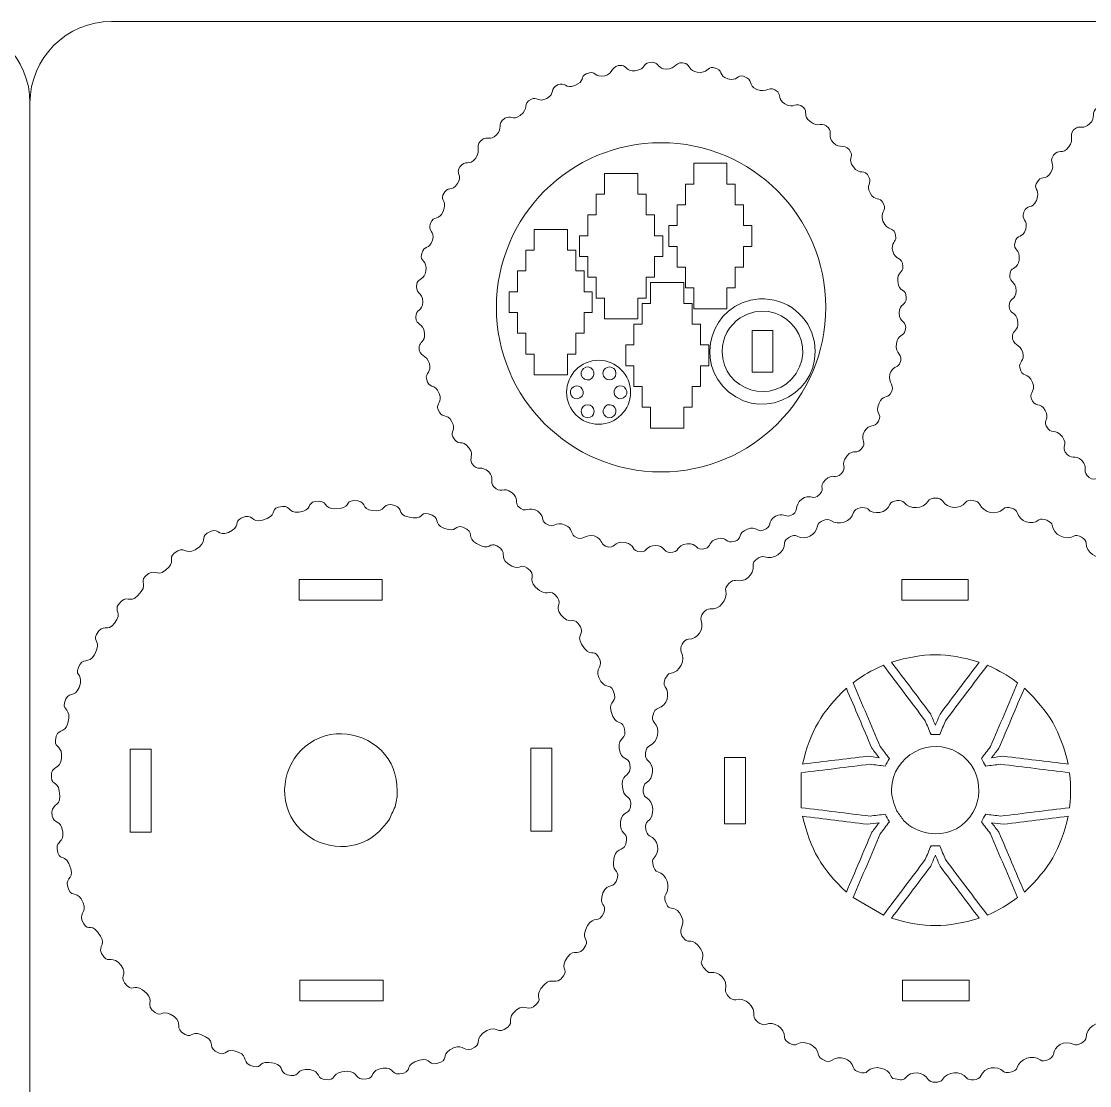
# Model space of a CAD drawing. Header units: centimetres. Extents: x -58 to 58, y -52 to 52.
# Drawn here: x -23.21 to -7.61, y 36.82 to 52.36 of the extents above; entities that cross this region are included whole.
import ezdxf

# ---------------------------------------------------------------- set-up
doc = ezdxf.new("R2010")
doc.units = ezdxf.units.CM
doc.header["$MEASUREMENT"] = 0
doc.layers.add('Camada 1', color=7, linetype='Continuous')

msp = doc.modelspace()

# ---------------------------------------------------------------- linework, layer by layer
at = {"layer": 'Camada 1', "color": 5, "lineweight": 9}
for points in [[(-24.27359, 52.36007), (-23.61906, 52.36007), (-23.0836, 51.82454), (-23.0836, 51.17007)], [(-23.0836, 51.17008), (-23.0836, 51.82456), (-22.54811, 52.36007), (-21.89361, 52.36007)], [(-21.89361, 52.36007), (-21.89361, 52.36007), (10.23642, 52.36007), (10.23642, 52.36007)], [(-23.0836, 51.17007), (-23.0836, 51.17007), (-23.0836, 1.19), (-23.0836, 1.19)]]:
    msp.add_open_spline(points, degree=3, dxfattribs=at)
at = {"layer": 'Camada 1', "color": 3, "lineweight": 9}
for points in [[(-13.50944, 51.74286), (-13.65759, 51.79836), (-13.65361, 51.65865), (-13.79129, 51.66236)], [(-14.69342, 51.56414), (-14.84561, 51.52712), (-14.81761, 51.65752), (-14.96274, 51.59452)], [(-14.44295, 51.71493), (-14.60197, 51.73037), (-14.56064, 51.59642), (-14.69342, 51.56414)], [(-14.24982, 51.63857), (-14.37505, 51.62522), (-14.37804, 51.70865), (-14.44295, 51.71493)], [(-13.98974, 51.76256), (-14.15319, 51.77498), (-14.07448, 51.65724), (-14.24982, 51.63857)], [(-13.79129, 51.66236), (-13.9252, 51.66598), (-13.90022, 51.75575), (-13.98974, 51.76256)], [(-13.34276, 51.61908), (-13.46586, 51.6383), (-13.45043, 51.72075), (-13.50944, 51.74286)], [(-13.11093, 51.68386), (-13.20131, 51.70075), (-13.18074, 51.59379), (-13.34276, 51.61908)], [(-12.89384, 51.52146), (-13.04789, 51.56772), (-12.94108, 51.65209), (-13.11093, 51.68386)], [(-15.13123, 51.42254), (-15.26819, 51.3693), (-15.26534, 51.48256), (-15.38081, 51.43157)], [(-14.96274, 51.59452), (-15.05377, 51.555), (-14.97889, 51.48177), (-15.13123, 51.42254)], [(-12.66847, 51.55764), (-12.75167, 51.58461), (-12.76039, 51.4814), (-12.89384, 51.52146)], [(-12.47268, 51.36598), (-12.6214, 51.43101), (-12.50296, 51.50401), (-12.66847, 51.55764)], [(-15.38081, 51.43157), (-15.50255, 51.37784), (-15.40757, 51.30699), (-15.53957, 51.23501)], [(-12.16744, 51.3299), (-12.28661, 51.44173), (-12.32556, 51.30165), (-12.47268, 51.36598)], [(-12.06315, 51.15503), (-12.16737, 51.22067), (-12.12038, 51.28572), (-12.16744, 51.3299)], [(-15.76328, 51.22323), (-15.90731, 51.15388), (-15.78653, 51.08843), (-15.92566, 50.98612)], [(-15.53957, 51.23501), (-15.65801, 51.1704), (-15.68282, 51.26195), (-15.76328, 51.22323)], [(-11.79313, 51.10064), (-11.90868, 51.20797), (-11.92785, 51.06979), (-12.06315, 51.15503)], [(-11.69606, 50.89524), (-11.80249, 50.98099), (-11.72496, 51.03732), (-11.79313, 51.10064)], [(-7.48856, 51.10776), (-7.62215, 51.02006), (-7.50213, 50.96629), (-7.61475, 50.86173)], [(-16.15012, 50.94489), (-16.28371, 50.85718), (-16.16369, 50.80342), (-16.27631, 50.69884)], [(-15.92566, 50.98612), (-16.03494, 50.90573), (-16.07444, 50.99457), (-16.15012, 50.94489)], [(-11.42768, 50.8055), (-11.51874, 50.91102), (-11.57097, 50.79446), (-11.69606, 50.89524)], [(-7.61475, 50.86173), (-7.70303, 50.77974), (-7.75367, 50.83832), (-7.80651, 50.80579)], [(-16.27631, 50.69884), (-16.36458, 50.61686), (-16.41523, 50.67545), (-16.46807, 50.64291)], [(-11.35548, 50.58739), (-11.44994, 50.68681), (-11.36342, 50.73102), (-11.42768, 50.8055)], [(-7.80651, 50.80579), (-7.94613, 50.71978), (-7.8205, 50.64443), (-7.92018, 50.52061)], [(-16.46807, 50.64291), (-16.60768, 50.55691), (-16.48206, 50.48156), (-16.58173, 50.35774)], [(-16.2743, 48.18364), (-16.2743, 49.51142), (-15.19791, 50.58781), (-13.87013, 50.58781)], [(-13.87013, 50.58781), (-12.54235, 50.58781), (-11.46597, 49.51142), (-11.46597, 48.18364)], [(-11.09826, 50.44518), (-11.16383, 50.58994), (-11.26019, 50.48713), (-11.35548, 50.58739)], [(-11.06798, 50.23957), (-11.14215, 50.34097), (-11.07152, 50.38614), (-11.09826, 50.44518)], [(-8.14079, 50.40408), (-8.22015, 50.29557), (-8.10045, 50.28277), (-8.1802, 50.15354)], [(-7.92018, 50.52061), (-8.01248, 50.40597), (-8.06622, 50.50602), (-8.14079, 50.40408)], [(-16.80234, 50.2412), (-16.88171, 50.1327), (-16.76201, 50.11989), (-16.84176, 49.99066)], [(-16.58173, 50.35774), (-16.67404, 50.24308), (-16.72778, 50.34315), (-16.80234, 50.2412)], [(-10.83058, 50.07678), (-10.90328, 50.2278), (-10.96276, 50.09572), (-11.06798, 50.23957)], [(-10.81884, 49.8532), (-10.88332, 49.97164), (-10.79185, 49.99632), (-10.83058, 50.07678)], [(-8.1802, 50.15354), (-8.26465, 50.01672), (-8.31866, 50.14149), (-8.39302, 49.98579)], [(-16.84176, 49.99066), (-16.9262, 49.85385), (-16.98022, 49.97862), (-17.05458, 49.82292)], [(-8.39302, 49.98579), (-8.43298, 49.90211), (-8.32416, 49.89605), (-8.39049, 49.745)], [(-17.05458, 49.82292), (-17.09454, 49.73924), (-16.98572, 49.73317), (-17.05205, 49.58212)], [(-10.62218, 49.69431), (-10.67588, 49.81593), (-10.74703, 49.72126), (-10.81884, 49.8532)], [(-10.63096, 49.44391), (-10.68426, 49.58107), (-10.57066, 49.57771), (-10.62218, 49.69431)], [(-8.39049, 49.745), (-8.45027, 49.60885), (-8.52718, 49.69446), (-8.57341, 49.57505)], [(-17.05205, 49.58212), (-17.11183, 49.44597), (-17.18874, 49.53158), (-17.23497, 49.41218)], [(-10.44141, 49.20441), (-10.45824, 49.38394), (-10.56896, 49.28437), (-10.63096, 49.44391)], [(-8.57341, 49.57505), (-8.62196, 49.44975), (-8.50586, 49.47025), (-8.54721, 49.32601)], [(-17.23497, 49.41218), (-17.28351, 49.28687), (-17.16742, 49.30737), (-17.20877, 49.16313)], [(-8.54721, 49.32601), (-8.58758, 49.18521), (-8.67266, 49.25742), (-8.70315, 49.13353)], [(-17.20877, 49.16313), (-17.24913, 49.02233), (-17.33422, 49.09454), (-17.36471, 48.97065)], [(-10.48789, 49.0044), (-10.51859, 49.12378), (-10.43611, 49.14785), (-10.44141, 49.20441)], [(-8.70315, 49.13353), (-8.73625, 48.999), (-8.61722, 49.04684), (-8.64389, 48.87463)], [(-10.33889, 48.77775), (-10.34815, 48.93574), (-10.45022, 48.85798), (-10.48789, 49.0044)], [(-17.36471, 48.97065), (-17.39781, 48.83612), (-17.27878, 48.88396), (-17.30544, 48.71175)], [(-8.64389, 48.87463), (-8.66308, 48.75069), (-8.75069, 48.76303), (-8.76778, 48.70734)], [(-17.30544, 48.71175), (-17.32464, 48.58782), (-17.41225, 48.60016), (-17.42934, 48.54446)], [(-10.41533, 48.56435), (-10.42982, 48.70094), (-10.33354, 48.68637), (-10.33889, 48.77775)], [(-8.76778, 48.70734), (-8.81909, 48.54011), (-8.68386, 48.57644), (-8.68794, 48.42517)], [(-17.42934, 48.54446), (-17.48065, 48.37723), (-17.34542, 48.41356), (-17.3495, 48.26229)], [(-10.29098, 48.32791), (-10.29382, 48.46809), (-10.39651, 48.38692), (-10.41533, 48.56435)], [(-8.68794, 48.42517), (-8.69186, 48.28038), (-8.79034, 48.32808), (-8.78776, 48.2023)], [(-17.3495, 48.26229), (-17.35341, 48.1175), (-17.4519, 48.1652), (-17.44932, 48.03943)], [(-10.39292, 48.10096), (-10.39022, 48.2475), (-10.2884, 48.20108), (-10.29098, 48.32791)], [(-8.78776, 48.2023), (-8.78489, 48.06247), (-8.68203, 48.14217), (-8.66347, 47.96691)], [(-17.44932, 48.03943), (-17.44645, 47.89959), (-17.34358, 47.9793), (-17.32503, 47.80403)], [(-13.87013, 45.7795), (-15.19791, 45.7795), (-16.2743, 46.85587), (-16.2743, 48.18364)], [(-11.46597, 48.18364), (-11.46597, 46.85587), (-12.54235, 45.7795), (-13.87013, 45.7795)], [(-10.30544, 47.84347), (-10.27022, 47.9978), (-10.39582, 47.94278), (-10.39292, 48.10096)], [(-8.66347, 47.96691), (-8.65018, 47.84139), (-8.73364, 47.83874), (-8.73987, 47.77365)], [(-17.32503, 47.80403), (-17.31174, 47.6785), (-17.39518, 47.67586), (-17.40143, 47.61078)], [(-10.43467, 47.65669), (-10.4141, 47.79108), (-10.32608, 47.75295), (-10.30544, 47.84347)], [(-8.73987, 47.77365), (-8.75476, 47.61828), (-8.6237, 47.65831), (-8.59035, 47.5243)], [(-17.40143, 47.61078), (-17.41631, 47.45539), (-17.28526, 47.49543), (-17.25191, 47.36141)], [(-10.39045, 47.3532), (-10.31458, 47.51843), (-10.46136, 47.48244), (-10.43467, 47.65669)], [(-8.59035, 47.5243), (-8.55841, 47.39595), (-8.65105, 47.39199), (-8.63458, 47.30463)], [(-17.25191, 47.36141), (-17.21997, 47.23307), (-17.31261, 47.22911), (-17.29614, 47.14175)], [(-10.5302, 47.20542), (-10.49593, 47.32269), (-10.41407, 47.30174), (-10.39045, 47.3532)], [(-8.63458, 47.30463), (-8.60377, 47.14129), (-8.51183, 47.25107), (-8.44762, 47.08594)], [(-17.29614, 47.14175), (-17.26533, 46.97841), (-17.17339, 47.08819), (-17.10918, 46.92307)], [(-10.52557, 46.91403), (-10.43299, 47.04352), (-10.56827, 47.07516), (-10.5302, 47.20542)], [(-8.44762, 47.08594), (-8.39844, 46.9595), (-8.49449, 46.94552), (-8.46574, 46.85868)], [(-17.10918, 46.92307), (-17.06, 46.79663), (-17.15605, 46.78263), (-17.1273, 46.6958)], [(-10.68849, 46.78462), (-10.63877, 46.8986), (-10.56218, 46.86285), (-10.52557, 46.91403)], [(-8.46574, 46.85868), (-8.41632, 46.70945), (-8.33401, 46.80994), (-8.26143, 46.6759)], [(-17.1273, 46.6958), (-17.07788, 46.54657), (-16.99557, 46.64707), (-16.92299, 46.51303)], [(-10.69831, 46.51906), (-10.63153, 46.64043), (-10.75867, 46.62376), (-10.68849, 46.78462)], [(-8.26143, 46.6759), (-8.19864, 46.55996), (-8.28682, 46.53376), (-8.2481, 46.45336)], [(-16.92299, 46.51303), (-16.86018, 46.39709), (-16.94837, 46.37088), (-16.90966, 46.29047)], [(-10.89982, 46.37306), (-10.82429, 46.49928), (-10.76005, 46.40687), (-10.69831, 46.51906)], [(-10.92215, 46.14967), (-10.87421, 46.22367), (-10.97109, 46.254), (-10.89982, 46.37306)], [(-8.2481, 46.45336), (-8.17543, 46.3024), (-8.11587, 46.43439), (-8.01088, 46.29069)], [(-16.90966, 46.29047), (-16.83699, 46.13952), (-16.77743, 46.27152), (-16.67244, 46.12781)], [(-8.01088, 46.29069), (-7.93062, 46.18086), (-8.01965, 46.14244), (-7.96978, 46.06649)], [(-16.67244, 46.12781), (-16.59218, 46.01799), (-16.68121, 45.97956), (-16.63133, 45.90362)], [(-11.23741, 45.75464), (-11.14094, 45.85492), (-11.26935, 45.87278), (-11.15777, 46.01054)], [(-11.15777, 46.01054), (-11.05493, 46.1375), (-11.01687, 46.00351), (-10.92215, 46.14967)], [(-7.96978, 46.06649), (-7.88375, 45.93547), (-7.82912, 46.0522), (-7.72499, 45.94238)], [(-16.63133, 45.90362), (-16.54531, 45.77259), (-16.49068, 45.88933), (-16.38655, 45.7795)], [(-7.72499, 45.94238), (-7.63431, 45.84675), (-7.71251, 45.79892), (-7.65487, 45.73152)], [(-16.38655, 45.7795), (-16.29587, 45.68387), (-16.37407, 45.63605), (-16.31642, 45.56864)], [(-11.47072, 45.6652), (-11.36637, 45.76873), (-11.32408, 45.66455), (-11.23741, 45.75464)], [(-7.65487, 45.73152), (-7.54868, 45.60737), (-7.51817, 45.74435), (-7.38369, 45.63589)], [(-16.31642, 45.56864), (-16.21024, 45.44448), (-16.17973, 45.58147), (-16.04525, 45.47302)], [(-11.59015, 45.42242), (-11.4493, 45.52413), (-11.58552, 45.55134), (-11.47072, 45.6652)], [(-16.04525, 45.47302), (-15.94711, 45.39387), (-16.00201, 45.32448), (-15.9622, 45.28172)], [(-11.81381, 45.38177), (-11.70398, 45.46234), (-11.65933, 45.37247), (-11.59015, 45.42242)], [(-9.75764, 45.35422), (-9.78845, 45.40989), (-9.93849, 45.41568), (-9.97276, 45.35397)], [(-9.21675, 45.30512), (-9.23783, 45.35828), (-9.38529, 45.39337), (-9.42711, 45.33493)], [(-19.45799, 45.26423), (-19.5849, 45.22674), (-19.45764, 45.14203), (-19.69086, 45.07559)], [(-19.15657, 45.19348), (-19.33148, 45.1676), (-19.26608, 45.32091), (-19.45799, 45.26423)], [(-18.92064, 45.34746), (-19.04418, 45.32778), (-18.95273, 45.22367), (-19.15657, 45.19348)], [(-18.63089, 45.23818), (-18.8078, 45.23543), (-18.72258, 45.37903), (-18.92064, 45.34746)], [(-18.35724, 45.36029), (-18.48952, 45.35692), (-18.38854, 45.24194), (-18.63089, 45.23818)], [(-18.08445, 45.21389), (-18.25997, 45.23412), (-18.15708, 45.36539), (-18.35724, 45.36029)], [(-17.81667, 45.3016), (-17.94135, 45.31447), (-17.87969, 45.1903), (-18.08445, 45.21389)], [(-17.56513, 45.12118), (-17.7367, 45.16429), (-17.61734, 45.281), (-17.81667, 45.3016)], [(-15.9622, 45.28172), (-15.83971, 45.15018), (-15.80465, 45.2963), (-15.67143, 45.20557)], [(-11.99668, 45.13596), (-11.83995, 45.18344), (-11.94215, 45.28759), (-11.81381, 45.38177)], [(-10.85415, 45.2382), (-10.89337, 45.27896), (-11.04356, 45.25586), (-11.05994, 45.18556)], [(-10.53051, 45.30415), (-10.57834, 45.17942), (-10.76272, 45.1432), (-10.85415, 45.2382)], [(-10.3208, 45.33268), (-10.35523, 45.38035), (-10.50576, 45.36876), (-10.53051, 45.30415)], [(-9.97276, 45.35397), (-10.03806, 45.23642), (-10.24185, 45.22333), (-10.3208, 45.33268)], [(-9.42711, 45.33493), (-9.50502, 45.22608), (-9.69319, 45.23774), (-9.75764, 45.35422)], [(-8.87515, 45.23774), (-8.96794, 45.14139), (-9.16747, 45.18081), (-9.21675, 45.30512)], [(-8.66975, 45.18762), (-8.68027, 45.23621), (-8.82308, 45.29181), (-8.87515, 45.23774)], [(-19.99886, 45.10602), (-20.11299, 45.05493), (-19.99809, 44.97782), (-20.18696, 44.89621)], [(-19.69086, 45.07559), (-19.86091, 45.02716), (-19.81618, 45.18778), (-19.99886, 45.10602)], [(-17.26914, 45.16817), (-17.39725, 45.19905), (-17.33001, 45.06212), (-17.56513, 45.12118)], [(-17.0433, 44.95606), (-17.20792, 45.02102), (-17.07453, 45.1213), (-17.26914, 45.16817)], [(-15.67143, 45.20557), (-15.56489, 45.13302), (-15.6297, 45.07475), (-15.55593, 45.02441)], [(-15.55593, 45.02441), (-15.42058, 44.93204), (-15.42959, 45.07235), (-15.26915, 45.00203)], [(-12.38231, 44.92647), (-12.23312, 44.97585), (-12.33261, 45.05834), (-12.19944, 45.13094)], [(-12.19944, 45.13094), (-12.09445, 45.18819), (-12.05225, 45.11912), (-11.99668, 45.13596)], [(-11.39219, 45.07076), (-11.43991, 45.10895), (-11.58118, 45.05791), (-11.58771, 44.9912)], [(-11.05994, 45.18556), (-11.09068, 45.0538), (-11.2866, 44.98627), (-11.39219, 45.07076)], [(-8.35563, 45.07814), (-8.46033, 44.99266), (-8.641, 45.05484), (-8.66975, 45.18762)], [(-8.15978, 44.99976), (-8.16439, 45.05076), (-8.30574, 45.11887), (-8.35563, 45.07814)], [(-20.18696, 44.89621), (-20.347, 44.82705), (-20.32728, 44.98993), (-20.49642, 44.88652)], [(-16.76214, 44.97156), (-16.87893, 45.01616), (-16.85176, 44.8805), (-17.0433, 44.95606)], [(-16.56585, 44.73218), (-16.72044, 44.81821), (-16.57499, 44.90009), (-16.76214, 44.97156)], [(-15.26915, 45.00203), (-15.15497, 44.95197), (-15.19103, 44.87571), (-15.13978, 44.83909)], [(-12.80436, 44.76375), (-12.66949, 44.8029), (-12.77325, 44.881), (-12.60851, 44.94502)], [(-12.60851, 44.94502), (-12.48084, 44.99462), (-12.46913, 44.89775), (-12.38231, 44.92647)], [(-11.58771, 44.9912), (-11.60083, 44.8572), (-11.77128, 44.77346), (-11.88492, 44.84299)], [(-7.84663, 44.84123), (-7.96277, 44.77115), (-8.14762, 44.8651), (-8.15978, 44.99976)], [(-20.49642, 44.88652), (-20.60948, 44.81741), (-20.46395, 44.76883), (-20.67305, 44.64378)], [(-16.26782, 44.70096), (-16.38386, 44.76417), (-16.35398, 44.61429), (-16.56585, 44.73218)], [(-15.13978, 44.83909), (-15.01247, 44.74813), (-14.98097, 44.88317), (-14.84739, 44.84402)], [(-14.84739, 44.84402), (-14.71942, 44.8065), (-14.7665, 44.72773), (-14.68089, 44.69576)], [(-14.68089, 44.69576), (-14.52602, 44.63791), (-14.58405, 44.77696), (-14.39701, 44.74819)], [(-13.22383, 44.66086), (-13.13503, 44.68647), (-13.17831, 44.77106), (-13.04782, 44.8031)], [(-13.04782, 44.8031), (-12.90697, 44.83767), (-12.92402, 44.72904), (-12.80436, 44.76375)], [(-11.88492, 44.84299), (-11.9362, 44.87436), (-12.07079, 44.80531), (-12.06859, 44.73835)], [(-7.66284, 44.73825), (-7.66071, 44.80325), (-7.79081, 44.87491), (-7.84663, 44.84123)], [(-20.67305, 44.64378), (-20.82368, 44.55369), (-20.82439, 44.71848), (-20.9779, 44.59376)], [(-16.10496, 44.43773), (-16.24686, 44.54361), (-16.09174, 44.60502), (-16.26782, 44.70096)], [(-14.39701, 44.74819), (-14.23952, 44.72393), (-14.3178, 44.61055), (-14.15763, 44.61362)], [(-14.15763, 44.61362), (-14.06442, 44.61541), (-14.08874, 44.70769), (-13.95289, 44.70574)], [(-13.95289, 44.70574), (-13.81902, 44.70384), (-13.83993, 44.61159), (-13.75056, 44.60476)], [(-13.75056, 44.60476), (-13.58435, 44.59205), (-13.66564, 44.70995), (-13.4894, 44.72886)], [(-13.4894, 44.72886), (-13.33146, 44.74583), (-13.37758, 44.61651), (-13.22383, 44.66086)], [(-12.06859, 44.73835), (-12.06413, 44.60309), (-12.23528, 44.48797), (-12.35905, 44.54151)], [(-7.38506, 44.55278), (-7.50765, 44.49711), (-7.66723, 44.60348), (-7.66284, 44.73825)], [(-20.9779, 44.59376), (-21.07497, 44.51489), (-20.94398, 44.47006), (-21.10482, 44.34241)], [(-15.82899, 44.37983), (-15.92932, 44.45251), (-15.9401, 44.31468), (-16.10496, 44.43773)], [(-12.35905, 44.54151), (-12.41601, 44.56614), (-12.53871, 44.48057), (-12.52786, 44.41267)], [(-21.10482, 44.34241), (-21.24376, 44.23212), (-21.26349, 44.3984), (-21.40168, 44.25299)], [(-15.70153, 44.09707), (-15.82906, 44.22064), (-15.66639, 44.26206), (-15.82899, 44.37983)], [(-12.52786, 44.41267), (-12.50659, 44.27959), (-12.65177, 44.15281), (-12.78148, 44.19446)], [(-21.40168, 44.25299), (-21.49279, 44.15711), (-21.34016, 44.14664), (-21.50823, 43.97297)], [(-12.78148, 44.19446), (-12.83222, 44.21075), (-12.94682, 44.11138), (-12.92669, 44.04222)], [(-21.50823, 43.97297), (-21.63155, 43.84555), (-21.67334, 44.00807), (-21.79096, 43.84555)], [(-15.42153, 43.99056), (-15.51745, 44.08166), (-15.52806, 43.929), (-15.70153, 44.09707)], [(-15.33221, 43.69382), (-15.44231, 43.83295), (-15.27617, 43.85249), (-15.42153, 43.99056)], [(-12.92669, 44.04222), (-12.88947, 43.91437), (-13.02205, 43.76124), (-13.15396, 43.77943)], [(-21.79096, 43.84555), (-21.86379, 43.74493), (-21.72591, 43.73496), (-21.84873, 43.56974)], [(-15.0808, 43.56677), (-15.15962, 43.66381), (-15.20488, 43.53292), (-15.33221, 43.69382)], [(-13.15396, 43.77943), (-13.22308, 43.78896), (-13.31427, 43.67199), (-13.28674, 43.60869)], [(-21.84873, 43.56974), (-21.95439, 43.42763), (-22.0162, 43.5828), (-22.11209, 43.4067)], [(-15.03083, 43.26202), (-15.12082, 43.41254), (-14.9561, 43.41327), (-15.0808, 43.56677)], [(-13.28674, 43.60869), (-13.2339, 43.48718), (-13.33788, 43.33217), (-13.47046, 43.33538)], [(-22.11209, 43.4067), (-22.17531, 43.29062), (-22.02539, 43.32053), (-22.14332, 43.10863)], [(-14.78798, 43.08528), (-14.85707, 43.19813), (-14.9058, 43.05284), (-15.03083, 43.26202)], [(-13.47046, 43.33538), (-13.53776, 43.33703), (-13.60938, 43.20672), (-13.57575, 43.15046)], [(-22.14332, 43.10863), (-22.2293, 42.95414), (-22.31108, 43.09962), (-22.38265, 42.91241)], [(-14.77822, 42.77565), (-14.84768, 42.93564), (-14.68452, 42.9163), (-14.78798, 43.08528)], [(-13.57575, 43.15046), (-13.50883, 43.03845), (-13.59431, 42.85028), (-13.73779, 42.83696)], [(-22.38265, 42.91241), (-22.42735, 42.79548), (-22.29159, 42.82262), (-22.36722, 42.63115)], [(-14.5685, 42.58778), (-14.61959, 42.70203), (-14.69622, 42.58673), (-14.77822, 42.77565)], [(-13.73779, 42.83696), (-13.78164, 42.83291), (-13.8596, 42.7004), (-13.81245, 42.64279)], [(-22.36722, 42.63115), (-22.4323, 42.46643), (-22.53237, 42.6002), (-22.57929, 42.4054)], [(-14.59892, 42.2797), (-14.64738, 42.44987), (-14.48674, 42.40483), (-14.5685, 42.58778)], [(-13.81245, 42.64279), (-13.7288, 42.54057), (-13.78725, 42.36471), (-13.91036, 42.32854)], [(-22.57929, 42.4054), (-22.6101, 42.27745), (-22.47308, 42.34433), (-22.53232, 42.10939)], [(-14.41029, 42.04687), (-14.44774, 42.17367), (-14.53251, 42.04653), (-14.59892, 42.2797)], [(-13.91036, 42.32854), (-13.98787, 42.30575), (-14.01982, 42.16774), (-13.97235, 42.12204)], [(-22.53232, 42.10939), (-22.5756, 41.9377), (-22.69216, 42.05716), (-22.71271, 41.85789)], [(-13.97235, 42.12204), (-13.87563, 42.02893), (-13.91566, 41.8279), (-14.04106, 41.77952)], [(-14.48105, 41.74542), (-14.50695, 41.92034), (-14.35359, 41.85487), (-14.41029, 42.04687)], [(-22.71271, 41.85789), (-22.72556, 41.73333), (-22.60142, 41.79487), (-22.625, 41.59008)], [(-14.32707, 41.50948), (-14.34681, 41.63302), (-14.45086, 41.54154), (-14.48105, 41.74542)], [(-14.04106, 41.77952), (-14.09625, 41.75822), (-14.1255, 41.61056), (-14.06763, 41.56797)], [(-22.625, 41.59008), (-22.64533, 41.41434), (-22.7766, 41.51741), (-22.7714, 41.31727)], [(-14.43635, 41.21982), (-14.43909, 41.39675), (-14.29545, 41.31162), (-14.32707, 41.50948)], [(-14.06763, 41.56797), (-13.9606, 41.48919), (-13.97346, 41.30314), (-14.08868, 41.23954)], [(-22.7714, 41.31727), (-22.76795, 41.18502), (-22.65306, 41.28585), (-22.64927, 41.04367)], [(-14.31427, 40.94612), (-14.31764, 41.07845), (-14.43258, 40.97737), (-14.43635, 41.21982)], [(-14.08868, 41.23954), (-14.13799, 41.21233), (-14.1548, 41.06125), (-14.09098, 41.02722)], [(-22.64927, 41.04367), (-22.64657, 40.8706), (-22.78957, 40.94704), (-22.7586, 40.75392)], [(-14.09098, 41.02722), (-13.97066, 40.96306), (-13.95667, 40.75325), (-14.06745, 40.67371)], [(-14.46064, 40.67334), (-14.44016, 40.84915), (-14.30917, 40.74597), (-14.31427, 40.94612)], [(-22.7586, 40.75392), (-22.73881, 40.63055), (-22.63461, 40.72106), (-22.60467, 40.51872)], [(-14.37293, 40.40553), (-14.36003, 40.53002), (-14.48444, 40.46899), (-14.46064, 40.67334)], [(-14.06745, 40.67371), (-14.12058, 40.63557), (-14.09653, 40.48792), (-14.03909, 40.4661)], [(-22.60467, 40.51872), (-22.58265, 40.36987), (-22.69725, 40.38934), (-22.68854, 40.28139)], [(-14.55336, 40.15394), (-14.51009, 40.32574), (-14.39359, 40.20614), (-14.37293, 40.40553)], [(-14.03909, 40.4661), (-13.91385, 40.41855), (-13.87426, 40.22998), (-13.97838, 40.1366)], [(-22.68854, 40.28139), (-22.67086, 40.06249), (-22.56066, 40.24326), (-22.48671, 39.98375)], [(-14.50637, 39.858), (-14.47555, 39.98613), (-14.61249, 39.91904), (-14.55336, 40.15394)], [(-13.97838, 40.1366), (-14.01185, 40.10659), (-13.9905, 39.95408), (-13.91866, 39.93672)], [(-22.48671, 39.98375), (-22.43821, 39.8137), (-22.59897, 39.85839), (-22.51716, 39.67567)], [(-13.91866, 39.93672), (-13.79577, 39.907), (-13.71746, 39.72208), (-13.80775, 39.60082)], [(-14.71833, 39.63253), (-14.6529, 39.79699), (-14.5532, 39.66336), (-14.50637, 39.858)], [(-22.51716, 39.67567), (-22.466, 39.56144), (-22.38921, 39.67663), (-22.30735, 39.48765)], [(-14.703, 39.35098), (-14.65828, 39.46784), (-14.79437, 39.44139), (-14.71833, 39.63253)], [(-22.30735, 39.48765), (-22.23796, 39.32751), (-22.40114, 39.34722), (-22.29766, 39.17814)], [(-13.80775, 39.60082), (-13.83749, 39.56087), (-13.79133, 39.46759), (-13.77504, 39.43885)], [(-14.9424, 39.15464), (-14.85631, 39.30933), (-14.77464, 39.16375), (-14.703, 39.35098)], [(-13.77504, 39.43885), (-13.7401, 39.37718), (-13.6541, 39.45482), (-13.57014, 39.28472)], [(-22.29766, 39.17814), (-22.22848, 39.06513), (-22.17979, 39.21045), (-22.05487, 39.00151)], [(-14.97356, 38.85672), (-14.9104, 38.97278), (-15.0602, 38.94296), (-14.9424, 39.15464)], [(-13.57014, 39.28472), (-13.49479, 39.13205), (-13.67076, 39.11264), (-13.5257, 38.95146)], [(-22.05487, 39.00151), (-21.96475, 38.8508), (-22.1296, 38.85006), (-22.00489, 38.69663)], [(-13.5257, 38.95146), (-13.46466, 38.88364), (-13.42013, 39.00094), (-13.29092, 38.80793)], [(-15.2369, 38.6937), (-15.13139, 38.8357), (-15.06932, 38.68067), (-14.97356, 38.85672)], [(-22.00489, 38.69663), (-21.92598, 38.59953), (-21.88157, 38.73061), (-21.75359, 38.56969)], [(-15.2947, 38.41787), (-15.22185, 38.51845), (-15.35983, 38.52829), (-15.2369, 38.6937)], [(-13.29092, 38.80793), (-13.21832, 38.69948), (-13.29731, 38.63113), (-13.28089, 38.59314)], [(-21.75359, 38.56969), (-21.64333, 38.43102), (-21.80946, 38.41087), (-21.66411, 38.27286)], [(-13.28089, 38.59314), (-13.27859, 38.58782), (-13.21044, 38.45806), (-13.14772, 38.46846)], [(-15.57749, 38.29037), (-15.45392, 38.41795), (-15.41252, 38.25518), (-15.2947, 38.41787)], [(-13.14772, 38.46846), (-13.02826, 38.48825), (-12.89202, 38.37146), (-12.9303, 38.21274)], [(-21.66411, 38.27286), (-21.56825, 38.18184), (-21.55708, 38.33432), (-21.38409, 38.16628)], [(-15.684, 38.01043), (-15.59287, 38.1064), (-15.74544, 38.11698), (-15.57749, 38.29037)], [(-12.9303, 38.21274), (-12.94091, 38.16883), (-12.85136, 38.04965), (-12.77702, 38.07114)], [(-21.38409, 38.16628), (-21.25664, 38.04249), (-21.4193, 38.00136), (-21.25669, 37.88356)], [(-12.77702, 38.07114), (-12.64645, 38.10888), (-12.49123, 37.97039), (-12.5148, 37.83642)], [(-21.25669, 37.88356), (-21.15753, 37.81176), (-21.14216, 37.94597), (-20.9808, 37.82587)], [(-16.10776, 37.66966), (-16.01071, 37.74846), (-16.14166, 37.79351), (-15.9807, 37.92111)], [(-15.9807, 37.92111), (-15.84196, 38.0311), (-15.82192, 37.86514), (-15.684, 38.01043)], [(-20.9808, 37.82587), (-20.83866, 37.72006), (-20.99398, 37.65827), (-20.81784, 37.56244)], [(-12.5148, 37.83642), (-12.5236, 37.78645), (-12.40704, 37.68363), (-12.3465, 37.71075)], [(-12.3465, 37.71075), (-12.2241, 37.76558), (-12.06442, 37.65896), (-12.069, 37.52428)], [(-7.66227, 37.52562), (-7.66609, 37.66093), (-7.49307, 37.77706), (-7.36928, 37.72231)], [(-20.81784, 37.56244), (-20.70175, 37.49928), (-20.73154, 37.64927), (-20.51969, 37.53119)], [(-16.58924, 37.37687), (-16.47625, 37.44601), (-16.62179, 37.49442), (-16.41256, 37.61967)], [(-16.41256, 37.61967), (-16.26216, 37.70973), (-16.26124, 37.54503), (-16.10776, 37.66966)], [(-20.51969, 37.53119), (-20.3652, 37.4451), (-20.51076, 37.3635), (-20.32352, 37.29186)], [(-16.89866, 37.36721), (-16.73865, 37.43645), (-16.75835, 37.27339), (-16.58924, 37.37687)], [(-12.069, 37.52428), (-12.07121, 37.45951), (-11.94044, 37.38792), (-11.88692, 37.42068)], [(-11.88692, 37.42068), (-11.77183, 37.49117), (-11.58709, 37.40022), (-11.57263, 37.26609)], [(-8.14327, 37.27242), (-8.13135, 37.38985), (-7.9917, 37.49204), (-7.83982, 37.4158)], [(-7.83982, 37.4158), (-7.79713, 37.39436), (-7.66027, 37.45433), (-7.66227, 37.52562)], [(-20.32352, 37.29186), (-20.20664, 37.24714), (-20.23346, 37.38313), (-20.04217, 37.30728)], [(-20.04217, 37.30728), (-19.87764, 37.24206), (-20.01124, 37.14215), (-19.81654, 37.09525)], [(-17.08678, 37.15738), (-16.9724, 37.20854), (-17.08775, 37.2854), (-16.89866, 37.36721)], [(-8.67066, 37.07965), (-8.63813, 37.21083), (-8.44104, 37.27681), (-8.33639, 37.19113)], [(-19.81654, 37.09525), (-19.68848, 37.06439), (-19.75569, 37.20135), (-19.52059, 37.14227)], [(-19.52059, 37.14227), (-19.34891, 37.0991), (-19.46846, 36.98254), (-19.26903, 36.96183)], [(-17.62763, 36.99919), (-17.50091, 37.03665), (-17.62822, 37.12122), (-17.3948, 37.18783)], [(-17.3948, 37.18783), (-17.22474, 37.23637), (-17.26958, 37.07558), (-17.08678, 37.15738)], [(-11.57263, 37.26609), (-11.56612, 37.20566), (-11.42576, 37.14309), (-11.3807, 37.18187)], [(-11.3807, 37.18187), (-11.27724, 37.27088), (-11.09407, 37.21049), (-11.0626, 37.07818)], [(-10.85557, 37.02499), (-10.76093, 37.12258), (-10.55773, 37.08014), (-10.51163, 36.95187)], [(-9.20172, 36.95732), (-9.15405, 37.08417), (-8.9641, 37.12149), (-8.87245, 37.02048)], [(-8.33639, 37.19113), (-8.28599, 37.14987), (-8.14948, 37.21126), (-8.14327, 37.27242)], [(-19.26903, 36.96183), (-19.14459, 36.94889), (-19.20605, 37.07317), (-19.00127, 37.04955)], [(-19.00127, 37.04955), (-18.82557, 37.0293), (-18.92856, 36.89803), (-18.7284, 36.90314)], [(-18.7284, 36.90314), (-18.59617, 36.9065), (-18.69701, 37.02135), (-18.45488, 37.02522)], [(-18.45488, 37.02522), (-18.27784, 37.02804), (-18.36293, 36.88429), (-18.16503, 36.91594)], [(-18.16503, 36.91594), (-18.04144, 36.93569), (-18.13254, 37.04005), (-17.92909, 37.06991)], [(-17.92909, 37.06991), (-17.75372, 37.09567), (-17.81963, 36.94243), (-17.62763, 36.99919)], [(-11.0626, 37.07818), (-11.04885, 37.02046), (-10.90523, 36.97379), (-10.85557, 37.02499)], [(-10.30362, 36.92777), (-10.22529, 37.03708), (-10.03638, 37.02469), (-9.97315, 36.906)], [(-9.76037, 36.90682), (-9.69661, 37.02531), (-9.49261, 37.03972), (-9.41256, 36.93164)], [(-8.87245, 37.02048), (-8.84326, 36.98832), (-8.68686, 37.01436), (-8.67066, 37.07965)], [(-10.51163, 36.95187), (-10.50659, 36.9379), (-10.49825, 36.93008), (-10.48599, 36.92181)], [(-10.48599, 36.92181), (-10.48598, 36.92181), (-10.48598, 36.92182), (-10.48592, 36.92181)], [(-10.48592, 36.92181), (-10.39979, 36.90742), (-10.33734, 36.8807), (-10.30362, 36.92777)], [(-9.97315, 36.906), (-9.94646, 36.85592), (-9.79292, 36.84635), (-9.76037, 36.90682)], [(-9.41256, 36.93164), (-9.3787, 36.88593), (-9.22706, 36.88994), (-9.20172, 36.95732)]]:
    msp.add_open_spline(points, degree=3, dxfattribs=at)
at = {"layer": 'Camada 1', "color": 2, "lineweight": 9}
for points in [[(-12.90812, 50.28677), (-13.06993, 50.28677), (-13.23175, 50.28677), (-13.39355, 50.28677)], [(-13.39355, 50.28677), (-13.39355, 50.18564), (-13.39355, 50.0845), (-13.39355, 49.98338)], [(-12.90812, 49.98338), (-12.90812, 50.0845), (-12.90812, 50.18564), (-12.90812, 50.28677)], [(-14.20951, 50.13983), (-14.37131, 50.13983), (-14.53314, 50.13983), (-14.69493, 50.13983)], [(-14.69493, 50.13983), (-14.69493, 50.03872), (-14.69493, 49.93756), (-14.69493, 49.83646)], [(-14.20951, 49.83646), (-14.20951, 49.93756), (-14.20951, 50.03872), (-14.20951, 50.13983)], [(-13.39355, 49.98338), (-13.43398, 49.98338), (-13.47445, 49.98338), (-13.51491, 49.98338)], [(-13.51491, 49.98338), (-13.51491, 49.88224), (-13.51491, 49.78111), (-13.51491, 49.67999)], [(-12.78676, 49.98338), (-12.8272, 49.98338), (-12.86766, 49.98338), (-12.90812, 49.98338)], [(-12.78676, 49.67999), (-12.78676, 49.78111), (-12.78676, 49.88224), (-12.78676, 49.98338)], [(-14.69493, 49.83646), (-14.73539, 49.83646), (-14.77586, 49.83646), (-14.81632, 49.83646)], [(-14.81632, 49.83646), (-14.81632, 49.73532), (-14.81632, 49.63417), (-14.81632, 49.53307)], [(-14.08817, 49.83646), (-14.12861, 49.83646), (-14.16907, 49.83646), (-14.20951, 49.83646)], [(-14.08817, 49.53307), (-14.08817, 49.63417), (-14.08817, 49.73532), (-14.08817, 49.83646)], [(-13.51491, 49.67999), (-13.55535, 49.67999), (-13.59581, 49.67999), (-13.63625, 49.67999)], [(-13.63625, 49.67999), (-13.63625, 49.57885), (-13.63625, 49.47772), (-13.63625, 49.37658)], [(-12.6654, 49.67999), (-12.70586, 49.67999), (-12.74633, 49.67999), (-12.78676, 49.67999)], [(-12.6654, 49.37658), (-12.6654, 49.47772), (-12.6654, 49.57885), (-12.6654, 49.67999)], [(-14.81632, 49.53307), (-14.85676, 49.53307), (-14.89719, 49.53307), (-14.93765, 49.53307)], [(-14.93765, 49.53307), (-14.93765, 49.43193), (-14.93765, 49.3308), (-14.93765, 49.22967)], [(-13.9668, 49.53307), (-14.00724, 49.53307), (-14.04771, 49.53307), (-14.08817, 49.53307)], [(-13.9668, 49.22967), (-13.9668, 49.3308), (-13.9668, 49.43193), (-13.9668, 49.53307)], [(-15.23806, 49.32121), (-15.39985, 49.32121), (-15.56168, 49.32121), (-15.72348, 49.32121)], [(-15.72348, 49.32121), (-15.72348, 49.22009), (-15.72348, 49.11896), (-15.72348, 49.01782)], [(-15.23806, 49.01782), (-15.23806, 49.11896), (-15.23806, 49.22009), (-15.23806, 49.32121)], [(-13.63625, 49.37658), (-13.67671, 49.37658), (-13.71718, 49.37658), (-13.75761, 49.37658)], [(-13.75761, 49.37658), (-13.75761, 49.27546), (-13.75761, 49.17433), (-13.75761, 49.07319)], [(-12.54406, 49.37658), (-12.5845, 49.37658), (-12.62496, 49.37658), (-12.6654, 49.37658)], [(-12.54406, 49.07319), (-12.54406, 49.17433), (-12.54406, 49.27546), (-12.54406, 49.37658)], [(-14.93765, 49.22967), (-14.97811, 49.22967), (-15.01855, 49.22967), (-15.05902, 49.22967)], [(-15.05902, 49.22967), (-15.05902, 49.12854), (-15.05902, 49.02741), (-15.05902, 48.92628)], [(-13.84547, 49.22967), (-13.88591, 49.22967), (-13.92637, 49.22967), (-13.9668, 49.22967)], [(-13.84547, 48.92628), (-13.84547, 49.02741), (-13.84547, 49.12854), (-13.84547, 49.22967)], [(-15.72348, 49.01782), (-15.76392, 49.01782), (-15.80438, 49.01782), (-15.84484, 49.01782)], [(-15.84484, 49.01782), (-15.84484, 48.9167), (-15.84484, 48.81556), (-15.84484, 48.71443)], [(-15.11669, 49.01782), (-15.15713, 49.01782), (-15.19759, 49.01782), (-15.23806, 49.01782)], [(-15.11669, 48.71443), (-15.11669, 48.81556), (-15.11669, 48.9167), (-15.11669, 49.01782)], [(-13.75761, 49.07319), (-13.71718, 49.07319), (-13.67671, 49.07319), (-13.63625, 49.07319)], [(-13.63625, 49.07319), (-13.63625, 48.97209), (-13.63625, 48.87093), (-13.63625, 48.7698)], [(-12.6654, 48.7698), (-12.6654, 48.87093), (-12.6654, 48.97209), (-12.6654, 49.07319)], [(-12.6654, 49.07319), (-12.62496, 49.07319), (-12.5845, 49.07319), (-12.54406, 49.07319)], [(-15.05902, 48.92628), (-15.01855, 48.92628), (-14.97811, 48.92628), (-14.93765, 48.92628)], [(-14.93765, 48.92628), (-14.93765, 48.82515), (-14.93765, 48.72401), (-14.93765, 48.62289)], [(-13.9668, 48.62289), (-13.9668, 48.72401), (-13.9668, 48.82515), (-13.9668, 48.92628)], [(-13.9668, 48.92628), (-13.92637, 48.92628), (-13.88591, 48.92628), (-13.84547, 48.92628)], [(-15.84484, 48.71443), (-15.88528, 48.71443), (-15.92574, 48.71443), (-15.96618, 48.71443)], [(-15.96618, 48.71443), (-15.96618, 48.61331), (-15.96618, 48.51217), (-15.96618, 48.41104)], [(-14.99533, 48.71443), (-15.03579, 48.71443), (-15.07623, 48.71443), (-15.11669, 48.71443)], [(-14.99533, 48.41104), (-14.99533, 48.51217), (-14.99533, 48.61331), (-14.99533, 48.71443)], [(-13.63625, 48.7698), (-13.59581, 48.7698), (-13.55535, 48.7698), (-13.51491, 48.7698)], [(-13.51491, 48.7698), (-13.51491, 48.6687), (-13.51491, 48.56754), (-13.51491, 48.46644)], [(-12.78676, 48.46644), (-12.78676, 48.56754), (-12.78676, 48.6687), (-12.78676, 48.7698)], [(-12.78676, 48.7698), (-12.74633, 48.7698), (-12.70586, 48.7698), (-12.6654, 48.7698)], [(-14.93765, 48.62289), (-14.89719, 48.62289), (-14.85676, 48.62289), (-14.81632, 48.62289)], [(-14.81632, 48.62289), (-14.81632, 48.52175), (-14.81632, 48.42062), (-14.81632, 48.3195)], [(-14.08817, 48.3195), (-14.08817, 48.42062), (-14.08817, 48.52175), (-14.08817, 48.62289)], [(-14.08817, 48.62289), (-14.04771, 48.62289), (-14.00724, 48.62289), (-13.9668, 48.62289)], [(-13.53782, 48.54456), (-13.69961, 48.54456), (-13.86144, 48.54456), (-14.02325, 48.54456)], [(-14.02325, 48.54456), (-14.02325, 48.44346), (-14.02325, 48.3423), (-14.02325, 48.24117)], [(-13.53782, 48.24117), (-13.53782, 48.3423), (-13.53782, 48.44346), (-13.53782, 48.54456)], [(-15.96618, 48.41104), (-16.00664, 48.41104), (-16.0471, 48.41104), (-16.08754, 48.41104)], [(-16.08754, 48.41104), (-16.08754, 48.3099), (-16.08754, 48.20878), (-16.08754, 48.10765)], [(-14.87399, 48.41104), (-14.91443, 48.41104), (-14.95489, 48.41104), (-14.99533, 48.41104)], [(-14.87399, 48.10765), (-14.87399, 48.20878), (-14.87399, 48.3099), (-14.87399, 48.41104)], [(-13.51491, 48.46644), (-13.47445, 48.46644), (-13.43398, 48.46644), (-13.39355, 48.46644)], [(-13.39355, 48.46644), (-13.39355, 48.3653), (-13.39355, 48.26417), (-13.39355, 48.16303)], [(-12.90812, 48.16303), (-12.90812, 48.26417), (-12.90812, 48.3653), (-12.90812, 48.46644)], [(-12.90812, 48.46644), (-12.86766, 48.46644), (-12.8272, 48.46644), (-12.78676, 48.46644)], [(-14.81632, 48.3195), (-14.77586, 48.3195), (-14.73539, 48.3195), (-14.69493, 48.3195)], [(-14.69493, 48.3195), (-14.69493, 48.21836), (-14.69493, 48.11723), (-14.69493, 48.01612)], [(-14.20951, 48.01612), (-14.20951, 48.11723), (-14.20951, 48.21836), (-14.20951, 48.3195)], [(-14.20951, 48.3195), (-14.16907, 48.3195), (-14.12861, 48.3195), (-14.08817, 48.3195)], [(-14.02325, 48.24117), (-14.06371, 48.24117), (-14.10414, 48.24117), (-14.1446, 48.24117)], [(-14.1446, 48.24117), (-14.1446, 48.14006), (-14.1446, 48.03891), (-14.1446, 47.9378)], [(-13.41648, 48.24117), (-13.45691, 48.24117), (-13.49739, 48.24117), (-13.53782, 48.24117)], [(-13.41648, 47.9378), (-13.41648, 48.03891), (-13.41648, 48.14006), (-13.41648, 48.24117)], [(-12.88559, 46.94966), (-13.39276, 47.37593), (-13.16984, 48.24319), (-12.4355, 48.30773)], [(-12.4355, 48.30773), (-12.0315, 48.31932), (-11.70082, 48.05837), (-11.63274, 47.673)], [(-16.08754, 48.10765), (-16.0471, 48.10765), (-16.00664, 48.10765), (-15.96618, 48.10765)], [(-15.96618, 48.10765), (-15.96618, 48.00651), (-15.96618, 47.90539), (-15.96618, 47.80425)], [(-14.99533, 47.80425), (-14.99533, 47.90539), (-14.99533, 48.00651), (-14.99533, 48.10765)], [(-14.99533, 48.10765), (-14.95489, 48.10765), (-14.91443, 48.10765), (-14.87399, 48.10765)], [(-13.39355, 48.16303), (-13.23175, 48.16303), (-13.06993, 48.16303), (-12.90812, 48.16303)], [(-14.69493, 48.01612), (-14.53314, 48.01612), (-14.37131, 48.01612), (-14.20951, 48.01612)], [(-14.1446, 47.9378), (-14.18504, 47.9378), (-14.2255, 47.9378), (-14.26597, 47.9378)], [(-14.26597, 47.9378), (-14.26597, 47.83666), (-14.26597, 47.73551), (-14.26597, 47.6344)], [(-13.29512, 47.9378), (-13.33556, 47.9378), (-13.37602, 47.9378), (-13.41648, 47.9378)], [(-13.29512, 47.6344), (-13.29512, 47.73551), (-13.29512, 47.83666), (-13.29512, 47.9378)], [(-15.96618, 47.80425), (-15.92574, 47.80425), (-15.88528, 47.80425), (-15.84484, 47.80425)], [(-15.84484, 47.80425), (-15.84484, 47.70312), (-15.84484, 47.60198), (-15.84484, 47.50086)], [(-15.11669, 47.50086), (-15.11669, 47.60198), (-15.11669, 47.70312), (-15.11669, 47.80425)], [(-15.11669, 47.80425), (-15.07623, 47.80425), (-15.03579, 47.80425), (-14.99533, 47.80425)], [(-14.26597, 47.6344), (-14.30643, 47.6344), (-14.34687, 47.6344), (-14.3873, 47.6344)], [(-14.3873, 47.6344), (-14.3873, 47.53327), (-14.3873, 47.43215), (-14.3873, 47.33101)], [(-13.17375, 47.6344), (-13.21421, 47.6344), (-13.25468, 47.6344), (-13.29512, 47.6344)], [(-13.17375, 47.33101), (-13.17375, 47.43215), (-13.17375, 47.53327), (-13.17375, 47.6344)], [(-11.63274, 47.673), (-11.50829, 46.96868), (-12.33802, 46.48945), (-12.88559, 46.94966)], [(-15.84484, 47.50086), (-15.80438, 47.50086), (-15.76392, 47.50086), (-15.72348, 47.50086)], [(-15.72348, 47.50086), (-15.72348, 47.39973), (-15.72348, 47.29862), (-15.72348, 47.19749)], [(-15.23806, 47.19749), (-15.23806, 47.29862), (-15.23806, 47.39973), (-15.23806, 47.50086)], [(-15.23806, 47.50086), (-15.19759, 47.50086), (-15.15713, 47.50086), (-15.11669, 47.50086)], [(-15.24991, 46.94221), (-15.24991, 47.20017), (-15.04082, 47.40926), (-14.78286, 47.40926)], [(-14.99011, 47.13621), (-15.09777, 47.19836), (-15.00335, 47.36199), (-14.89564, 47.29978)], [(-14.89564, 47.29978), (-14.78796, 47.23761), (-14.88237, 47.07405), (-14.99011, 47.13621)], [(-14.78286, 47.40926), (-14.52494, 47.40926), (-14.31581, 47.20017), (-14.31581, 46.94221)], [(-14.71848, 47.21866), (-14.71848, 47.34302), (-14.52957, 47.34299), (-14.52957, 47.21866)], [(-14.3873, 47.33101), (-14.34687, 47.33101), (-14.30643, 47.33101), (-14.26597, 47.33101)], [(-14.26597, 47.33101), (-14.26597, 47.22988), (-14.26597, 47.12875), (-14.26597, 47.02762)], [(-13.29512, 47.02762), (-13.29512, 47.12875), (-13.29512, 47.22988), (-13.29512, 47.33101)], [(-13.29512, 47.33101), (-13.25468, 47.33101), (-13.21421, 47.33101), (-13.17375, 47.33101)], [(-15.72348, 47.19749), (-15.56168, 47.19749), (-15.39985, 47.19749), (-15.23806, 47.19749)], [(-14.52957, 47.21866), (-14.52957, 47.09433), (-14.71848, 47.09431), (-14.71848, 47.21866)], [(-15.05449, 46.85975), (-15.16218, 46.79757), (-15.25662, 46.96116), (-15.14893, 47.02334)], [(-15.14893, 47.02334), (-15.04124, 47.08551), (-14.94682, 46.9219), (-15.05449, 46.85975)], [(-14.41679, 46.86109), (-14.52449, 46.79891), (-14.61896, 46.96251), (-14.51124, 47.02467)], [(-14.51124, 47.02467), (-14.40355, 47.08685), (-14.30913, 46.92324), (-14.41679, 46.86109)], [(-14.26597, 47.02762), (-14.2255, 47.02762), (-14.18504, 47.02762), (-14.1446, 47.02762)], [(-14.1446, 47.02762), (-14.1446, 46.92648), (-14.1446, 46.82536), (-14.1446, 46.72423)], [(-13.41648, 46.72423), (-13.41648, 46.82536), (-13.41648, 46.92648), (-13.41648, 47.02762)], [(-13.41648, 47.02762), (-13.37602, 47.02762), (-13.33556, 47.02762), (-13.29512, 47.02762)], [(-14.78286, 46.47516), (-15.04082, 46.47516), (-15.24991, 46.68426), (-15.24991, 46.94221)], [(-15.03616, 46.66574), (-15.03616, 46.7901), (-14.84727, 46.79012), (-14.84727, 46.66574)], [(-14.31581, 46.94221), (-14.31581, 46.68426), (-14.52494, 46.47516), (-14.78286, 46.47516)], [(-14.67009, 46.58464), (-14.77777, 46.6468), (-14.68334, 46.8104), (-14.57564, 46.74822)], [(-14.84727, 46.66574), (-14.84727, 46.54137), (-15.03616, 46.5414), (-15.03616, 46.66574)], [(-14.57564, 46.74822), (-14.46796, 46.68599), (-14.5624, 46.52245), (-14.67009, 46.58464)], [(-14.1446, 46.72423), (-14.10414, 46.72423), (-14.06371, 46.72423), (-14.02325, 46.72423)], [(-14.02325, 46.72423), (-14.02325, 46.62309), (-14.02325, 46.52196), (-14.02325, 46.42085)], [(-13.53782, 46.42085), (-13.53782, 46.52196), (-13.53782, 46.62309), (-13.53782, 46.72423)], [(-13.53782, 46.72423), (-13.49739, 46.72423), (-13.45691, 46.72423), (-13.41648, 46.72423)], [(-14.02325, 46.42085), (-13.86144, 46.42085), (-13.69961, 46.42085), (-13.53782, 46.42085)]]:
    msp.add_open_spline(points, degree=3, dxfattribs=at)
at = {"layer": 'Camada 1', "color": 1, "lineweight": 9}
for points in [[(-12.71354, 48.03002), (-12.14927, 48.37758), (-11.56378, 47.72801), (-11.90001, 47.21648)], [(-12.97813, 47.53927), (-12.97813, 47.74324), (-12.87955, 47.91375), (-12.71354, 48.03002)], [(-11.90001, 47.21648), (-12.2185, 46.73193), (-12.97813, 46.95937), (-12.97813, 47.53927)], [(-10.62455, 42.95582), (-10.83699, 42.85625), (-10.87797, 42.83627), (-11.06649, 42.7001)], [(-10.01429, 42.14559), (-10.21771, 42.41564), (-10.42112, 42.68574), (-10.62455, 42.95582)], [(-9.10708, 42.95582), (-9.3105, 42.68574), (-9.51393, 42.41567), (-9.71736, 42.14561)], [(-8.66514, 42.70013), (-8.86399, 42.83944), (-8.88721, 42.85275), (-9.10708, 42.95582)], [(-11.06649, 42.7001), (-10.93438, 42.38905), (-10.80226, 42.07801), (-10.67016, 41.76694)], [(-9.06149, 41.76694), (-8.92938, 42.07801), (-8.79728, 42.38905), (-8.66514, 42.70013)], [(-9.92893, 41.94332), (-9.95738, 42.01072), (-9.98584, 42.07816), (-10.01429, 42.14559)], [(-9.71736, 42.14561), (-9.74581, 42.07818), (-9.77424, 42.01072), (-9.80268, 41.94332)], [(-9.80268, 41.94332), (-9.84476, 41.94332), (-9.88685, 41.94332), (-9.92893, 41.94332)], [(-10.67016, 41.76694), (-10.62597, 41.70859), (-10.58178, 41.65024), (-10.53763, 41.59189)], [(-9.194, 41.59189), (-9.14985, 41.65024), (-9.10567, 41.70859), (-9.06149, 41.76694)], [(-10.81861, 41.50978), (-11.15412, 41.46867), (-11.48963, 41.42754), (-11.82516, 41.38644)], [(-10.60075, 41.48256), (-10.67335, 41.49162), (-10.74597, 41.50071), (-10.81861, 41.50978)], [(-10.53763, 41.59189), (-10.55864, 41.55544), (-10.5797, 41.51901), (-10.60075, 41.48256)], [(-9.13091, 41.48254), (-9.15192, 41.51899), (-9.17295, 41.55544), (-9.194, 41.59189)], [(-8.91302, 41.50978), (-8.98564, 41.50071), (-9.05827, 41.49162), (-9.13091, 41.48254)], [(-7.90646, 41.38644), (-8.24199, 41.42756), (-8.57751, 41.46867), (-8.91302, 41.50978)], [(-11.82516, 41.38644), (-11.82516, 41.38644), (-11.82516, 40.87582), (-11.82516, 40.87582)], [(-7.90646, 40.87582), (-7.88821, 41.13157), (-7.8833, 41.13755), (-7.90646, 41.38644)], [(-11.82516, 40.87582), (-11.48963, 40.83472), (-11.15414, 40.79359), (-10.81861, 40.75248)], [(-8.91302, 40.75248), (-8.57751, 40.79359), (-8.24199, 40.83472), (-7.90646, 40.87582)], [(-10.81861, 40.75248), (-10.74597, 40.76157), (-10.67337, 40.77064), (-10.60075, 40.77969)], [(-10.60075, 40.77969), (-10.5797, 40.74327), (-10.55864, 40.70682), (-10.53763, 40.67037)], [(-9.194, 40.67037), (-9.17295, 40.70682), (-9.15192, 40.74327), (-9.13091, 40.77969)], [(-9.13091, 40.77969), (-9.05827, 40.77064), (-8.98564, 40.76157), (-8.91302, 40.75248)], [(-10.53763, 40.67037), (-10.58178, 40.61203), (-10.62595, 40.55369), (-10.67014, 40.49532)], [(-9.06149, 40.49529), (-9.10567, 40.55366), (-9.14982, 40.61203), (-9.194, 40.67037)], [(-10.67014, 40.49532), (-10.80224, 40.18427), (-10.93438, 39.87321), (-11.06649, 39.56213)], [(-8.66512, 39.56215), (-8.79725, 39.87321), (-8.92936, 40.18425), (-9.06149, 40.49529)], [(-10.01429, 40.11665), (-9.98584, 40.18407), (-9.95738, 40.25151), (-9.92893, 40.31894)], [(-9.92893, 40.31894), (-9.88685, 40.31894), (-9.84476, 40.31894), (-9.80268, 40.31894)], [(-9.80268, 40.31894), (-9.77424, 40.25151), (-9.74581, 40.1841), (-9.71736, 40.11667)], [(-10.62455, 39.30644), (-10.42112, 39.57652), (-10.21771, 39.84659), (-10.01429, 40.11665)], [(-9.71736, 40.11667), (-9.51393, 39.84661), (-9.3105, 39.57652), (-9.10708, 39.30644)], [(-11.06649, 39.56213), (-11.06649, 39.56213), (-10.62455, 39.30644), (-10.62455, 39.30644)], [(-9.10708, 39.30644), (-8.91524, 39.39298), (-8.83575, 39.44261), (-8.66512, 39.56215)]]:
    msp.add_open_spline(points, degree=3, dxfattribs=at)
at = {"layer": 'Camada 1', "lineweight": 9}
for points in [[(-12.23914, 47.84266), (-12.34022, 47.84266), (-12.4413, 47.84266), (-12.5424, 47.84266)], [(-12.5424, 47.84266), (-12.5424, 47.6404), (-12.5424, 47.43813), (-12.5424, 47.23587)], [(-12.23914, 47.23587), (-12.23914, 47.43813), (-12.23914, 47.6404), (-12.23914, 47.84266)], [(-12.5424, 47.23587), (-12.4413, 47.23587), (-12.34022, 47.23587), (-12.23914, 47.23587)], [(-17.94231, 44.20845), (-18.34681, 44.20845), (-18.75133, 44.20845), (-19.15586, 44.20845)], [(-19.15586, 44.20845), (-19.15586, 44.10734), (-19.15586, 44.00619), (-19.15586, 43.90505)], [(-17.94231, 43.90505), (-17.94231, 44.00619), (-17.94231, 44.10734), (-17.94231, 44.20845)], [(-10.35755, 43.90548), (-10.35755, 44.0066), (-10.35755, 44.10774), (-10.35755, 44.20887)], [(-10.35755, 44.20887), (-10.03393, 44.20887), (-9.71033, 44.20887), (-9.3867, 44.20887)], [(-9.3867, 44.20887), (-9.3867, 44.10774), (-9.3867, 44.0066), (-9.3867, 43.90548)], [(-19.15586, 43.90505), (-18.75133, 43.90505), (-18.34681, 43.90505), (-17.94231, 43.90505)], [(-9.3867, 43.90548), (-9.71033, 43.90548), (-10.03393, 43.90548), (-10.35755, 43.90548)], [(-9.22584, 43.00084), (-9.70243, 43.14491), (-10.03747, 43.14241), (-10.50578, 43.00084)], [(-10.50578, 43.00084), (-10.31523, 42.74787), (-10.12473, 42.49491), (-9.93418, 42.24194)], [(-9.79744, 42.24194), (-9.60689, 42.49491), (-9.41636, 42.74787), (-9.22584, 43.00084)], [(-11.16484, 42.61969), (-11.52819, 42.27846), (-11.69338, 41.98641), (-11.80476, 41.51178)], [(-10.79362, 41.74575), (-10.91736, 42.03705), (-11.04111, 42.32838), (-11.16484, 42.61969)], [(-8.56681, 42.61969), (-8.69052, 42.32838), (-8.81426, 42.03705), (-8.938, 41.74575)], [(-7.92686, 41.51178), (-8.03928, 41.99074), (-8.20437, 42.27938), (-8.56681, 42.61969)], [(-9.93418, 42.24194), (-9.9114, 42.18793), (-9.88859, 42.1339), (-9.86581, 42.07989)], [(-9.86581, 42.07989), (-9.84303, 42.1339), (-9.82023, 42.18793), (-9.79744, 42.24194)], [(-18.92775, 41.86267), (-18.53149, 42.07132), (-18.02059, 41.91289), (-17.81189, 41.51661)], [(-19.27378, 40.74681), (-19.48241, 41.14309), (-19.32402, 41.65402), (-18.92775, 41.86267)], [(-10.50549, 41.1472), (-10.49333, 41.63156), (-9.94503, 41.93), (-9.53161, 41.67734)], [(-21.31619, 41.73225), (-21.41732, 41.73225), (-21.51845, 41.73225), (-21.61958, 41.73225)], [(-21.61958, 41.73225), (-21.61958, 41.32772), (-21.61958, 40.92319), (-21.61958, 40.51868)], [(-21.31619, 40.51868), (-21.31619, 40.92319), (-21.31619, 41.32772), (-21.31619, 41.73225)], [(-15.46609, 41.74472), (-15.56721, 41.74472), (-15.66835, 41.74472), (-15.76948, 41.74472)], [(-15.76948, 41.74472), (-15.76948, 41.34023), (-15.76948, 40.9357), (-15.76948, 40.53117)], [(-15.46609, 40.53117), (-15.46609, 40.9357), (-15.46609, 41.34023), (-15.46609, 41.74472)], [(-10.68746, 41.6055), (-10.72285, 41.65226), (-10.75823, 41.69901), (-10.79362, 41.74575)], [(-9.53161, 41.67734), (-9.11815, 41.4247), (-9.13398, 40.80054), (-9.55943, 40.56887)], [(-8.938, 41.74575), (-8.97339, 41.69901), (-9.00878, 41.65226), (-9.04416, 41.6055)], [(-17.81189, 41.51661), (-17.71967, 41.34151), (-17.69518, 41.076), (-17.75379, 40.88702)], [(-12.94304, 40.64006), (-12.94304, 40.96365), (-12.94304, 41.28729), (-12.94304, 41.61091)], [(-12.94304, 41.61091), (-12.8419, 41.61091), (-12.74077, 41.61091), (-12.63963, 41.61091)], [(-12.63963, 41.61091), (-12.63963, 41.28729), (-12.63963, 40.96365), (-12.63963, 40.64006)], [(-11.80476, 41.51178), (-11.49052, 41.55029), (-11.17625, 41.58882), (-10.86199, 41.62733)], [(-10.86199, 41.62733), (-10.80382, 41.62005), (-10.74565, 41.61279), (-10.68746, 41.6055)], [(-9.04416, 41.6055), (-8.98599, 41.61279), (-8.92782, 41.62007), (-8.86963, 41.62733)], [(-8.86963, 41.62733), (-8.55539, 41.58882), (-8.24113, 41.55031), (-7.92686, 41.51178)], [(-10.42776, 40.82507), (-10.46735, 40.9278), (-10.50858, 41.02378), (-10.50549, 41.1472)], [(-17.75379, 40.88702), (-17.78388, 40.82172), (-17.81394, 40.75641), (-17.844, 40.69114)], [(-18.15795, 40.40075), (-18.5542, 40.19211), (-19.06513, 40.35051), (-19.27378, 40.74681)], [(-10.86201, 40.63493), (-11.17625, 40.67344), (-11.49052, 40.71197), (-11.80476, 40.75048)], [(-11.80476, 40.75048), (-11.69036, 40.26304), (-11.52615, 39.98189), (-11.16482, 39.64254)], [(-10.32939, 40.68995), (-10.36218, 40.73497), (-10.39497, 40.78001), (-10.42776, 40.82507)], [(-7.92686, 40.75048), (-8.24113, 40.71197), (-8.55539, 40.67344), (-8.86963, 40.63493)], [(-8.56679, 39.64256), (-8.20158, 39.98553), (-8.0401, 40.26797), (-7.92686, 40.75048)], [(-17.844, 40.69114), (-17.93488, 40.58179), (-18.01683, 40.47506), (-18.15795, 40.40075)], [(-12.63963, 40.64006), (-12.74077, 40.64006), (-12.8419, 40.64006), (-12.94304, 40.64006)], [(-10.68746, 40.65675), (-10.74565, 40.64947), (-10.80382, 40.64219), (-10.86201, 40.63493)], [(-10.7936, 40.51649), (-10.75823, 40.56324), (-10.72285, 40.61), (-10.68746, 40.65675)], [(-9.55943, 40.56887), (-9.80474, 40.43527), (-10.13684, 40.4875), (-10.32939, 40.68995)], [(-8.86963, 40.63493), (-8.92782, 40.64219), (-8.98599, 40.64947), (-9.04416, 40.65675)], [(-9.04416, 40.65675), (-9.00878, 40.61), (-8.97339, 40.56324), (-8.938, 40.51649)], [(-21.61958, 40.51868), (-21.51845, 40.51868), (-21.41732, 40.51868), (-21.31619, 40.51868)], [(-15.76948, 40.53117), (-15.66835, 40.53117), (-15.56721, 40.53117), (-15.46609, 40.53117)], [(-11.16482, 39.64254), (-11.04108, 39.93388), (-10.91733, 40.22519), (-10.7936, 40.51649)], [(-8.938, 40.51649), (-8.81426, 40.22519), (-8.69052, 39.93388), (-8.56679, 39.64256)], [(-9.86581, 40.18237), (-9.88859, 40.12833), (-9.9114, 40.07433), (-9.93418, 40.02029)], [(-9.79744, 40.02032), (-9.82023, 40.07433), (-9.84303, 40.12833), (-9.86581, 40.18237)], [(-9.93418, 40.02029), (-10.12473, 39.76735), (-10.31523, 39.51436), (-10.50578, 39.26142)], [(-9.22584, 39.26142), (-9.41636, 39.51439), (-9.60689, 39.76735), (-9.79744, 40.02032)], [(-10.50578, 39.26142), (-10.03028, 39.11764), (-9.68997, 39.12106), (-9.22584, 39.26142)], [(-17.9298, 38.35834), (-18.33431, 38.35834), (-18.73886, 38.35834), (-19.14335, 38.35834)], [(-19.14335, 38.35834), (-19.14335, 38.25721), (-19.14335, 38.15609), (-19.14335, 38.05495)], [(-17.9298, 38.05495), (-17.9298, 38.15609), (-17.9298, 38.25721), (-17.9298, 38.35834)], [(-10.34508, 38.05456), (-10.34508, 38.15568), (-10.34508, 38.25682), (-10.34508, 38.35795)], [(-10.34508, 38.35795), (-10.02144, 38.35795), (-9.69782, 38.35795), (-9.37423, 38.35795)], [(-9.37423, 38.35795), (-9.37423, 38.25682), (-9.37423, 38.15568), (-9.37423, 38.05456)], [(-19.14335, 38.05495), (-18.73886, 38.05495), (-18.33431, 38.05495), (-17.9298, 38.05495)], [(-9.37423, 38.05456), (-9.69782, 38.05456), (-10.02144, 38.05456), (-10.34508, 38.05456)]]:
    msp.add_open_spline(points, degree=3, dxfattribs=at)

doc.saveas('drawing.dxf')
